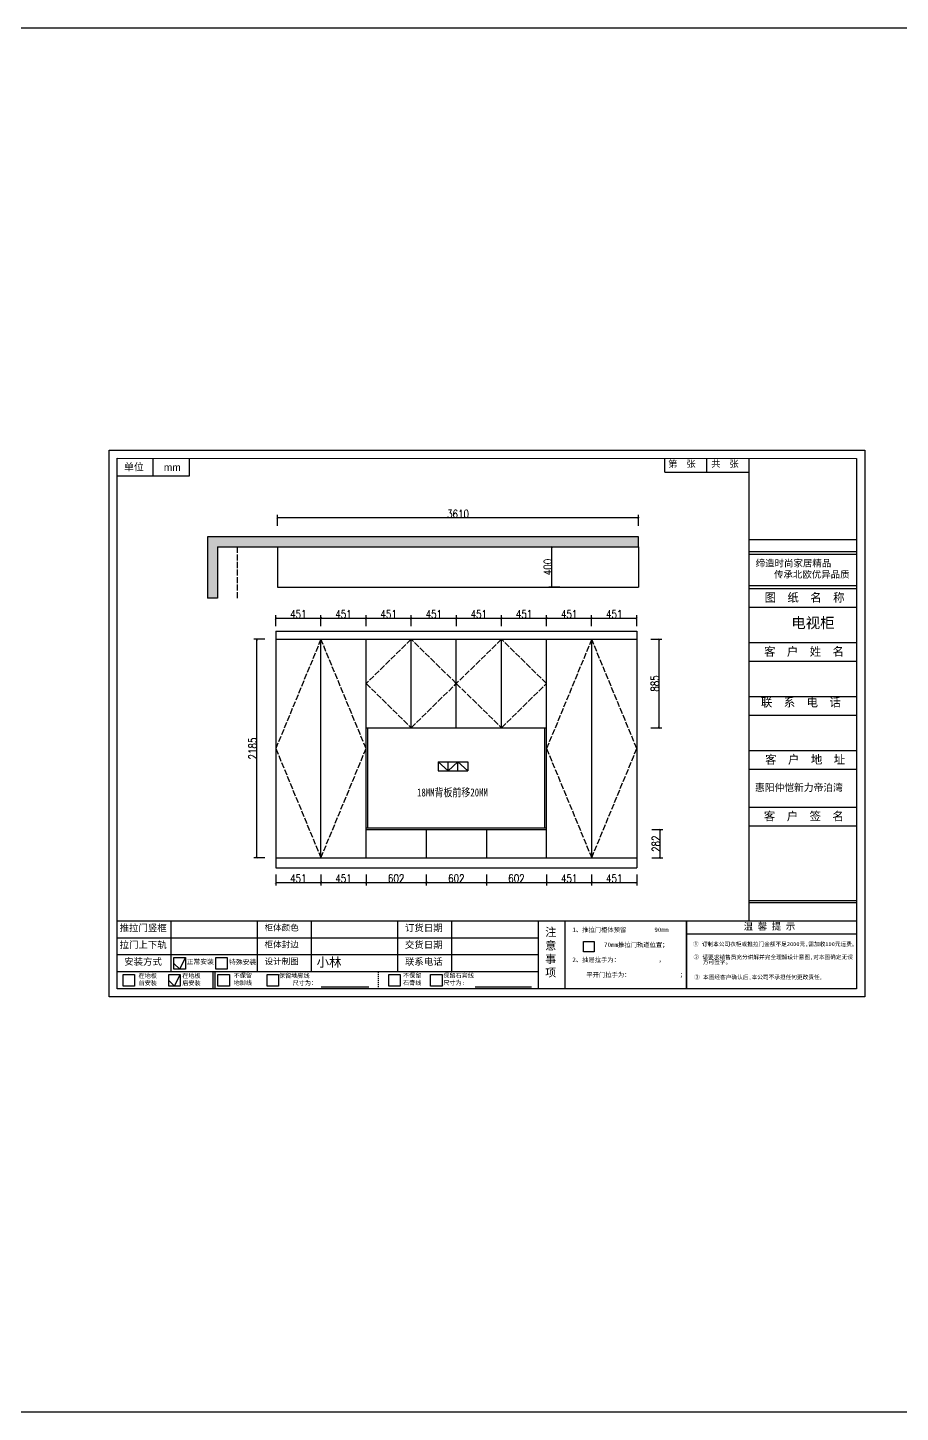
# Model space of a CAD drawing. Header units: millimetres. Extents: x 3255186 to 3429179, y -984851 to -941485.
# Drawn here: x 3266014 to 3274741, y -955326 to -941485 of the extents above; entities that cross this region are included whole.
import ezdxf

# ---------------------------------------------------------------- set-up
doc = ezdxf.new("R2010")
doc.units = ezdxf.units.MM
doc.header["$PDMODE"] = 35
doc.linetypes.add('ACAD_ISO02W100', pattern=[15, 12, -3])
doc.linetypes.add('ACAD_ISO03W100', pattern=[30, 12, -18])
doc.layers.add('块', color=7, linetype='Continuous', lineweight=30)
doc.styles.add('DIM_FONT', font='SIMPLEX.shx', dxfattribs={"width": 0.8})
doc.styles.add('ROMANS', font='romans')
doc.styles.get("Standard").update_dxf_attribs({"font": 'acaderef.shx', "bigfont": 'bigfont.shx'})
doc.styles.add('新宋体', font='', dxfattribs={"height": 80})
doc.styles.add('标注用字体', font='', dxfattribs={"height": 70})
doc.styles.get('新宋体').set_extended_font_data('NSimSun')
doc.styles.get('标注用字体').set_extended_font_data('FangSong_GB2312')
doc.dimstyles.new('ISO-25', dxfattribs={"dimtxt": 80, "dimasz": 20, "dimexe": 30, "dimexo": 80, "dimtad": 1, "dimdec": 0, "dimtxsty": 'DIM_FONT', "dimblk": 'ARCHTICK', "dimcen": 2.5, "dimadec": 0, "dimazin": 0, "dimtfac": 1, "dimtdec": 0, "dimtmove": 1, "dimatfit": 3, "dimfxl": 80, "dimfxlon": 1, "dimarcsym": 0})

# ---------------------------------------------------------------- blocks, each defined once
blk = doc.blocks.new('_ArchTick')
at = {"color": 0, "linetype": 'ByBlock', "const_width": 0.15}
blk.add_lwpolyline([(-0.5, -0.5), (0.5, 0.5)], dxfattribs=at)
blk = doc.blocks.new('*D310')
at = {"color": 0, "lineweight": -2, "ltscale": 5}
for p, q in [((3268513, -946465), (3268513, -946355)), ((3272123, -946385), (3268513, -946385)), ((3272123, -946465), (3272123, -946355))]:
    blk.add_line(p, q, dxfattribs=at)
at = {"layer": 'Defpoints', "color": 0, "ltscale": 5}
for p in [(3268513, -946385), (3268513, -947076), (3272123, -947076)]:
    blk.add_point(p, dxfattribs=at)
at = {"color": 0, "lineweight": -2, "ltscale": 5, "xscale": 20, "yscale": 20, "zscale": 20, "rotation": 180}
blk.add_blockref('_ArchTick', (3268513, -946385), dxfattribs=at)
at = {"color": 0, "lineweight": -2, "ltscale": 5, "xscale": 20, "yscale": 20, "zscale": 20}
blk.add_blockref('_ArchTick', (3272123, -946385), dxfattribs=at)
at = {"color": 0, "ltscale": 5, "insert": (3270318, -946345), "char_height": 80, "attachment_point": 5, "style": 'DIM_FONT'}
blk.add_mtext('3610', dxfattribs=at)
blk = doc.blocks.new('*D311')
at = {"color": 0, "lineweight": -2, "ltscale": 5}
for p, q in [((3271337, -946676), (3271227, -946676)), ((3271257, -947076), (3271257, -946676)), ((3271337, -947076), (3271227, -947076))]:
    blk.add_line(p, q, dxfattribs=at)
at = {"layer": 'Defpoints', "color": 0, "ltscale": 5}
for p in [(3271257, -946676), (3272123, -946676), (3272123, -947076)]:
    blk.add_point(p, dxfattribs=at)
at = {"color": 0, "lineweight": -2, "ltscale": 5, "xscale": 20, "yscale": 20, "zscale": 20}
for p, rotation in [((3271257, -946676), 90), ((3271257, -947076), 270)]:
    blk.add_blockref('_ArchTick', p, dxfattribs=dict(at, rotation=rotation))
at = {"color": 0, "ltscale": 5, "insert": (3271216, -946876), "char_height": 80, "attachment_point": 5, "rotation": 90, "style": 'DIM_FONT'}
blk.add_mtext('400', dxfattribs=at)
blk = doc.blocks.new('*D312')
at = {"color": 0, "lineweight": -2, "ltscale": 5}
for p, q in [((3268385, -947598), (3268275, -947598)), ((3268305, -949783), (3268305, -947598)), ((3268385, -949783), (3268275, -949783))]:
    blk.add_line(p, q, dxfattribs=at)
at = {"layer": 'Defpoints', "color": 0, "ltscale": 5}
for p in [(3268305, -947598), (3268947, -947598), (3268947, -949783)]:
    blk.add_point(p, dxfattribs=at)
at = {"color": 0, "lineweight": -2, "ltscale": 5, "xscale": 20, "yscale": 20, "zscale": 20}
for p, rotation in [((3268305, -947598), 90), ((3268305, -949783), 270)]:
    blk.add_blockref('_ArchTick', p, dxfattribs=dict(at, rotation=rotation))
at = {"color": 0, "ltscale": 5, "insert": (3268264, -948690), "char_height": 80, "attachment_point": 5, "rotation": 90, "style": 'DIM_FONT'}
blk.add_mtext('2185', dxfattribs=at)
blk = doc.blocks.new('*D313')
at = {"color": 0, "lineweight": -2, "ltscale": 5}
for p, q in [((3268496, -949950), (3268496, -950060)), ((3268496, -950030), (3268947, -950030)), ((3268947, -949950), (3268947, -950060))]:
    blk.add_line(p, q, dxfattribs=at)
at = {"layer": 'Defpoints', "color": 0, "ltscale": 5}
for p in [(3268496, -949783), (3268947, -949783), (3268947, -950030)]:
    blk.add_point(p, dxfattribs=at)
at = {"color": 0, "lineweight": -2, "ltscale": 5, "xscale": 20, "yscale": 20, "zscale": 20, "rotation": 180}
blk.add_blockref('_ArchTick', (3268496, -950030), dxfattribs=at)
at = {"color": 0, "lineweight": -2, "ltscale": 5, "xscale": 20, "yscale": 20, "zscale": 20}
blk.add_blockref('_ArchTick', (3268947, -950030), dxfattribs=at)
at = {"color": 0, "ltscale": 5, "insert": (3268721, -949989), "char_height": 80, "attachment_point": 5, "style": 'DIM_FONT'}
blk.add_mtext('451', dxfattribs=at)
blk = doc.blocks.new('*D314')
at = {"color": 0, "lineweight": -2, "ltscale": 5}
for p, q in [((3268947, -949950), (3268947, -950060)), ((3268947, -950030), (3269398, -950030)), ((3269398, -949950), (3269398, -950060))]:
    blk.add_line(p, q, dxfattribs=at)
at = {"layer": 'Defpoints', "color": 0, "ltscale": 5}
for p in [(3268947, -949783), (3269398, -949783), (3269398, -950030)]:
    blk.add_point(p, dxfattribs=at)
at = {"color": 0, "lineweight": -2, "ltscale": 5, "xscale": 20, "yscale": 20, "zscale": 20, "rotation": 180}
blk.add_blockref('_ArchTick', (3268947, -950030), dxfattribs=at)
at = {"color": 0, "lineweight": -2, "ltscale": 5, "xscale": 20, "yscale": 20, "zscale": 20}
blk.add_blockref('_ArchTick', (3269398, -950030), dxfattribs=at)
at = {"color": 0, "ltscale": 5, "insert": (3269173, -949989), "char_height": 80, "attachment_point": 5, "style": 'DIM_FONT'}
blk.add_mtext('451', dxfattribs=at)
blk = doc.blocks.new('*D315')
at = {"color": 0, "lineweight": -2, "ltscale": 5}
for p, q in [((3269398, -949950), (3269398, -950060)), ((3269398, -950030), (3270000, -950030)), ((3270000, -949950), (3270000, -950060))]:
    blk.add_line(p, q, dxfattribs=at)
at = {"layer": 'Defpoints', "color": 0, "ltscale": 5}
for p in [(3269398, -949783), (3270000, -949783), (3270000, -950030)]:
    blk.add_point(p, dxfattribs=at)
at = {"color": 0, "lineweight": -2, "ltscale": 5, "xscale": 20, "yscale": 20, "zscale": 20, "rotation": 180}
blk.add_blockref('_ArchTick', (3269398, -950030), dxfattribs=at)
at = {"color": 0, "lineweight": -2, "ltscale": 5, "xscale": 20, "yscale": 20, "zscale": 20}
blk.add_blockref('_ArchTick', (3270000, -950030), dxfattribs=at)
at = {"color": 0, "ltscale": 5, "insert": (3269699, -949989), "char_height": 80, "attachment_point": 5, "style": 'DIM_FONT'}
blk.add_mtext('602', dxfattribs=at)
blk = doc.blocks.new('*D316')
at = {"color": 0, "lineweight": -2, "ltscale": 5}
for p, q in [((3270000, -949950), (3270000, -950060)), ((3270000, -950030), (3270602, -950030)), ((3270602, -949950), (3270602, -950060))]:
    blk.add_line(p, q, dxfattribs=at)
at = {"layer": 'Defpoints', "color": 0, "ltscale": 5}
for p in [(3270000, -949783), (3270602, -949783), (3270602, -950030)]:
    blk.add_point(p, dxfattribs=at)
at = {"color": 0, "lineweight": -2, "ltscale": 5, "xscale": 20, "yscale": 20, "zscale": 20, "rotation": 180}
blk.add_blockref('_ArchTick', (3270000, -950030), dxfattribs=at)
at = {"color": 0, "lineweight": -2, "ltscale": 5, "xscale": 20, "yscale": 20, "zscale": 20}
blk.add_blockref('_ArchTick', (3270602, -950030), dxfattribs=at)
at = {"color": 0, "ltscale": 5, "insert": (3270301, -949989), "char_height": 80, "attachment_point": 5, "style": 'DIM_FONT'}
blk.add_mtext('602', dxfattribs=at)
blk = doc.blocks.new('*D317')
at = {"color": 0, "lineweight": -2, "ltscale": 5}
for p, q in [((3270602, -949950), (3270602, -950060)), ((3270602, -950030), (3271203, -950030)), ((3271203, -949950), (3271203, -950060))]:
    blk.add_line(p, q, dxfattribs=at)
at = {"layer": 'Defpoints', "color": 0, "ltscale": 5}
for p in [(3270602, -949783), (3271203, -949783), (3271203, -950030)]:
    blk.add_point(p, dxfattribs=at)
at = {"color": 0, "lineweight": -2, "ltscale": 5, "xscale": 20, "yscale": 20, "zscale": 20, "rotation": 180}
blk.add_blockref('_ArchTick', (3270602, -950030), dxfattribs=at)
at = {"color": 0, "lineweight": -2, "ltscale": 5, "xscale": 20, "yscale": 20, "zscale": 20}
blk.add_blockref('_ArchTick', (3271203, -950030), dxfattribs=at)
at = {"color": 0, "ltscale": 5, "insert": (3270902, -949989), "char_height": 80, "attachment_point": 5, "style": 'DIM_FONT'}
blk.add_mtext('602', dxfattribs=at)
blk = doc.blocks.new('*D318')
at = {"color": 0, "lineweight": -2, "ltscale": 5}
for p, q in [((3271203, -949950), (3271203, -950060)), ((3271203, -950030), (3271654, -950030)), ((3271654, -949950), (3271654, -950060))]:
    blk.add_line(p, q, dxfattribs=at)
at = {"layer": 'Defpoints', "color": 0, "ltscale": 5}
for p in [(3271203, -949783), (3271654, -949783), (3271654, -950030)]:
    blk.add_point(p, dxfattribs=at)
at = {"color": 0, "lineweight": -2, "ltscale": 5, "xscale": 20, "yscale": 20, "zscale": 20, "rotation": 180}
blk.add_blockref('_ArchTick', (3271203, -950030), dxfattribs=at)
at = {"color": 0, "lineweight": -2, "ltscale": 5, "xscale": 20, "yscale": 20, "zscale": 20}
blk.add_blockref('_ArchTick', (3271654, -950030), dxfattribs=at)
at = {"color": 0, "ltscale": 5, "insert": (3271429, -949989), "char_height": 80, "attachment_point": 5, "style": 'DIM_FONT'}
blk.add_mtext('451', dxfattribs=at)
blk = doc.blocks.new('*D319')
at = {"color": 0, "lineweight": -2, "ltscale": 5}
for p, q in [((3271654, -949950), (3271654, -950060)), ((3271654, -950030), (3272106, -950030)), ((3272106, -949950), (3272106, -950060))]:
    blk.add_line(p, q, dxfattribs=at)
at = {"layer": 'Defpoints', "color": 0, "ltscale": 5}
for p in [(3271654, -949783), (3272106, -949783), (3272106, -950030)]:
    blk.add_point(p, dxfattribs=at)
at = {"color": 0, "lineweight": -2, "ltscale": 5, "xscale": 20, "yscale": 20, "zscale": 20, "rotation": 180}
blk.add_blockref('_ArchTick', (3271654, -950030), dxfattribs=at)
at = {"color": 0, "lineweight": -2, "ltscale": 5, "xscale": 20, "yscale": 20, "zscale": 20}
blk.add_blockref('_ArchTick', (3272106, -950030), dxfattribs=at)
at = {"color": 0, "ltscale": 5, "insert": (3271880, -949989), "char_height": 80, "attachment_point": 5, "style": 'DIM_FONT'}
blk.add_mtext('451', dxfattribs=at)
blk = doc.blocks.new('*D320')
at = {"color": 0, "lineweight": -2, "ltscale": 5}
for p, q in [((3268496, -947468), (3268496, -947358)), ((3268496, -947388), (3268947, -947388)), ((3268947, -947468), (3268947, -947358))]:
    blk.add_line(p, q, dxfattribs=at)
at = {"layer": 'Defpoints', "color": 0, "ltscale": 5}
for p in [(3268947, -947388), (3268496, -947598), (3268947, -947598)]:
    blk.add_point(p, dxfattribs=at)
at = {"color": 0, "lineweight": -2, "ltscale": 5, "xscale": 20, "yscale": 20, "zscale": 20, "rotation": 180}
blk.add_blockref('_ArchTick', (3268496, -947388), dxfattribs=at)
at = {"color": 0, "lineweight": -2, "ltscale": 5, "xscale": 20, "yscale": 20, "zscale": 20}
blk.add_blockref('_ArchTick', (3268947, -947388), dxfattribs=at)
at = {"color": 0, "ltscale": 5, "insert": (3268721, -947347), "char_height": 80, "attachment_point": 5, "style": 'DIM_FONT'}
blk.add_mtext('451', dxfattribs=at)
blk = doc.blocks.new('*D321')
at = {"color": 0, "lineweight": -2, "ltscale": 5}
for p, q in [((3268947, -947468), (3268947, -947358)), ((3268947, -947388), (3269398, -947388)), ((3269398, -947468), (3269398, -947358))]:
    blk.add_line(p, q, dxfattribs=at)
at = {"layer": 'Defpoints', "color": 0, "ltscale": 5}
for p in [(3269398, -947388), (3268947, -947598), (3269398, -947598)]:
    blk.add_point(p, dxfattribs=at)
at = {"color": 0, "lineweight": -2, "ltscale": 5, "xscale": 20, "yscale": 20, "zscale": 20, "rotation": 180}
blk.add_blockref('_ArchTick', (3268947, -947388), dxfattribs=at)
at = {"color": 0, "lineweight": -2, "ltscale": 5, "xscale": 20, "yscale": 20, "zscale": 20}
blk.add_blockref('_ArchTick', (3269398, -947388), dxfattribs=at)
at = {"color": 0, "ltscale": 5, "insert": (3269173, -947347), "char_height": 80, "attachment_point": 5, "style": 'DIM_FONT'}
blk.add_mtext('451', dxfattribs=at)
blk = doc.blocks.new('*D322')
at = {"color": 0, "lineweight": -2, "ltscale": 5}
for p, q in [((3269398, -947468), (3269398, -947358)), ((3269398, -947388), (3269849, -947388)), ((3269849, -947468), (3269849, -947358))]:
    blk.add_line(p, q, dxfattribs=at)
at = {"layer": 'Defpoints', "color": 0, "ltscale": 5}
for p in [(3269849, -947388), (3269398, -947598), (3269849, -947598)]:
    blk.add_point(p, dxfattribs=at)
at = {"color": 0, "lineweight": -2, "ltscale": 5, "xscale": 20, "yscale": 20, "zscale": 20, "rotation": 180}
blk.add_blockref('_ArchTick', (3269398, -947388), dxfattribs=at)
at = {"color": 0, "lineweight": -2, "ltscale": 5, "xscale": 20, "yscale": 20, "zscale": 20}
blk.add_blockref('_ArchTick', (3269849, -947388), dxfattribs=at)
at = {"color": 0, "ltscale": 5, "insert": (3269624, -947347), "char_height": 80, "attachment_point": 5, "style": 'DIM_FONT'}
blk.add_mtext('451', dxfattribs=at)
blk = doc.blocks.new('*D323')
at = {"color": 0, "lineweight": -2, "ltscale": 5}
for p, q in [((3269849, -947468), (3269849, -947358)), ((3269849, -947388), (3270301, -947388)), ((3270301, -947468), (3270301, -947358))]:
    blk.add_line(p, q, dxfattribs=at)
at = {"layer": 'Defpoints', "color": 0, "ltscale": 5}
for p in [(3270301, -947388), (3269849, -947598), (3270301, -947598)]:
    blk.add_point(p, dxfattribs=at)
at = {"color": 0, "lineweight": -2, "ltscale": 5, "xscale": 20, "yscale": 20, "zscale": 20, "rotation": 180}
blk.add_blockref('_ArchTick', (3269849, -947388), dxfattribs=at)
at = {"color": 0, "lineweight": -2, "ltscale": 5, "xscale": 20, "yscale": 20, "zscale": 20}
blk.add_blockref('_ArchTick', (3270301, -947388), dxfattribs=at)
at = {"color": 0, "ltscale": 5, "insert": (3270075, -947347), "char_height": 80, "attachment_point": 5, "style": 'DIM_FONT'}
blk.add_mtext('451', dxfattribs=at)
blk = doc.blocks.new('*D324')
at = {"color": 0, "lineweight": -2, "ltscale": 5}
for p, q in [((3270301, -947468), (3270301, -947358)), ((3270301, -947388), (3270752, -947388)), ((3270752, -947468), (3270752, -947358))]:
    blk.add_line(p, q, dxfattribs=at)
at = {"layer": 'Defpoints', "color": 0, "ltscale": 5}
for p in [(3270752, -947388), (3270301, -947598), (3270752, -947598)]:
    blk.add_point(p, dxfattribs=at)
at = {"color": 0, "lineweight": -2, "ltscale": 5, "xscale": 20, "yscale": 20, "zscale": 20, "rotation": 180}
blk.add_blockref('_ArchTick', (3270301, -947388), dxfattribs=at)
at = {"color": 0, "lineweight": -2, "ltscale": 5, "xscale": 20, "yscale": 20, "zscale": 20}
blk.add_blockref('_ArchTick', (3270752, -947388), dxfattribs=at)
at = {"color": 0, "ltscale": 5, "insert": (3270526, -947347), "char_height": 80, "attachment_point": 5, "style": 'DIM_FONT'}
blk.add_mtext('451', dxfattribs=at)
blk = doc.blocks.new('*D325')
at = {"color": 0, "lineweight": -2, "ltscale": 5}
for p, q in [((3270752, -947468), (3270752, -947358)), ((3270752, -947388), (3271203, -947388)), ((3271203, -947468), (3271203, -947358))]:
    blk.add_line(p, q, dxfattribs=at)
at = {"layer": 'Defpoints', "color": 0, "ltscale": 5}
for p in [(3271203, -947388), (3270752, -947598), (3271203, -947598)]:
    blk.add_point(p, dxfattribs=at)
at = {"color": 0, "lineweight": -2, "ltscale": 5, "xscale": 20, "yscale": 20, "zscale": 20, "rotation": 180}
blk.add_blockref('_ArchTick', (3270752, -947388), dxfattribs=at)
at = {"color": 0, "lineweight": -2, "ltscale": 5, "xscale": 20, "yscale": 20, "zscale": 20}
blk.add_blockref('_ArchTick', (3271203, -947388), dxfattribs=at)
at = {"color": 0, "ltscale": 5, "insert": (3270978, -947347), "char_height": 80, "attachment_point": 5, "style": 'DIM_FONT'}
blk.add_mtext('451', dxfattribs=at)
blk = doc.blocks.new('*D326')
at = {"color": 0, "lineweight": -2, "ltscale": 5}
for p, q in [((3271203, -947468), (3271203, -947358)), ((3271203, -947388), (3271654, -947388)), ((3271654, -947468), (3271654, -947358))]:
    blk.add_line(p, q, dxfattribs=at)
at = {"layer": 'Defpoints', "color": 0, "ltscale": 5}
for p in [(3271654, -947388), (3271203, -947598), (3271654, -947598)]:
    blk.add_point(p, dxfattribs=at)
at = {"color": 0, "lineweight": -2, "ltscale": 5, "xscale": 20, "yscale": 20, "zscale": 20, "rotation": 180}
blk.add_blockref('_ArchTick', (3271203, -947388), dxfattribs=at)
at = {"color": 0, "lineweight": -2, "ltscale": 5, "xscale": 20, "yscale": 20, "zscale": 20}
blk.add_blockref('_ArchTick', (3271654, -947388), dxfattribs=at)
at = {"color": 0, "ltscale": 5, "insert": (3271429, -947347), "char_height": 80, "attachment_point": 5, "style": 'DIM_FONT'}
blk.add_mtext('451', dxfattribs=at)
blk = doc.blocks.new('*D327')
at = {"color": 0, "lineweight": -2, "ltscale": 5}
for p, q in [((3271654, -947468), (3271654, -947358)), ((3271654, -947388), (3272106, -947388)), ((3272106, -947468), (3272106, -947358))]:
    blk.add_line(p, q, dxfattribs=at)
at = {"layer": 'Defpoints', "color": 0, "ltscale": 5}
for p in [(3272106, -947388), (3271654, -947598), (3272106, -947598)]:
    blk.add_point(p, dxfattribs=at)
at = {"color": 0, "lineweight": -2, "ltscale": 5, "xscale": 20, "yscale": 20, "zscale": 20, "rotation": 180}
blk.add_blockref('_ArchTick', (3271654, -947388), dxfattribs=at)
at = {"color": 0, "lineweight": -2, "ltscale": 5, "xscale": 20, "yscale": 20, "zscale": 20}
blk.add_blockref('_ArchTick', (3272106, -947388), dxfattribs=at)
at = {"color": 0, "ltscale": 5, "insert": (3271880, -947347), "char_height": 80, "attachment_point": 5, "style": 'DIM_FONT'}
blk.add_mtext('451', dxfattribs=at)
blk = doc.blocks.new('*D328')
at = {"color": 0, "lineweight": -2, "ltscale": 5}
for p, q in [((3272247, -947598), (3272357, -947598)), ((3272327, -947598), (3272327, -948483)), ((3272247, -948483), (3272357, -948483))]:
    blk.add_line(p, q, dxfattribs=at)
at = {"layer": 'Defpoints', "color": 0, "ltscale": 5}
for p in [(3270752, -947598), (3270752, -948483), (3272327, -948483)]:
    blk.add_point(p, dxfattribs=at)
at = {"color": 0, "lineweight": -2, "ltscale": 5, "xscale": 20, "yscale": 20, "zscale": 20}
for p, rotation in [((3272327, -947598), 90), ((3272327, -948483), 270)]:
    blk.add_blockref('_ArchTick', p, dxfattribs=dict(at, rotation=rotation))
at = {"color": 0, "ltscale": 5, "insert": (3272287, -948040), "char_height": 80, "attachment_point": 5, "rotation": 90, "style": 'DIM_FONT'}
blk.add_mtext('885', dxfattribs=at)
blk = doc.blocks.new('*D329')
at = {"color": 0, "lineweight": -2, "ltscale": 5}
for p, q in [((3272257, -949501), (3272367, -949501)), ((3272337, -949501), (3272337, -949783)), ((3272257, -949783), (3272367, -949783))]:
    blk.add_line(p, q, dxfattribs=at)
at = {"layer": 'Defpoints', "color": 0, "ltscale": 5}
for p in [(3270602, -949501), (3270602, -949783), (3272337, -949783)]:
    blk.add_point(p, dxfattribs=at)
at = {"color": 0, "lineweight": -2, "ltscale": 5, "xscale": 20, "yscale": 20, "zscale": 20}
for p, rotation in [((3272337, -949501), 90), ((3272337, -949783), 270)]:
    blk.add_blockref('_ArchTick', p, dxfattribs=dict(at, rotation=rotation))
at = {"color": 0, "ltscale": 5, "insert": (3272297, -949642), "char_height": 80, "attachment_point": 5, "rotation": 90, "style": 'DIM_FONT'}
blk.add_mtext('282', dxfattribs=at)
blk = doc.blocks.new('M')
for p, q in [((7224, 24106), (7224, 32333)), ((7224, 32333), (18599, 32332)), ((18599, 32332), (18599, 24106)), ((7346, 24228), (7345, 32211)), ((7345, 32211), (18477, 32210)), ((7886, 31941), (7886, 32211)), ((8426, 32211), (8426, 31941)), ((15589, 32004), (15589, 32211)), ((16220, 32004), (16220, 32211)), ((16852, 32210), (16852, 25243)), ((18477, 32210), (18477, 24228)), ((8426, 31941), (7345, 31941)), ((15589, 32004), (16852, 32004)), ((16852, 30991), (18477, 30991)), ((16852, 30810), (18477, 30810)), ((16852, 30770), (18477, 30770)), ((16852, 30294), (18477, 30294)), ((16852, 30253), (18477, 30253)), ((16852, 29969), (18477, 29969)), ((16852, 29440), (18477, 29440)), ((16852, 29156), (18477, 29156)), ((16852, 28628), (18477, 28628)), ((16852, 28343), (18477, 28343)), ((16852, 27815), (18477, 27815)), ((16852, 27531), (18477, 27531)), ((16852, 26962), (18477, 26962)), ((16852, 26677), (18477, 26677)), ((16852, 25557), (18477, 25557)), ((16852, 25527), (18477, 25527)), ((18477, 25243), (7346, 25243)), ((8159, 24482), (8159, 25243)), ((9459, 24482), (9459, 25243)), ((10272, 24482), (10272, 25243)), ((11572, 24482), (11572, 25243)), ((12385, 24482), (12385, 25243)), ((13685, 24228), (13685, 25243)), ((14091, 24228), (14091, 25243)), ((15913, 25243), (15913, 24232)), ((15916, 25243), (15916, 24232)), ((18477, 25050), (15913, 25050)), ((13685, 24989), (7346, 24989)), ((13685, 24736), (7346, 24736)), ((13685, 24482), (7346, 24482)), ((8792, 24228), (8792, 24482)), ((8819, 24228), (8819, 24482)), ((18477, 24228), (7346, 24228)), ((10414, 24254), (11133, 24254)), ((12734, 24254), (13581, 24254)), ((18599, 24106), (7224, 24106))]:
    blk.add_line(p, q)
at = {"color": 0, "ltscale": 5}
for p, q in [((8199, 24608), (8286, 24520)), ((8286, 24520), (8372, 24696)), ((8207, 24266), (8294, 24442)), ((8121, 24354), (8207, 24266))]:
    blk.add_line(p, q, dxfattribs=at)
at = {"linetype": 'ACAD_ISO03W100'}
blk.add_line((11279, 24228), (11279, 24482), dxfattribs=at)
at = {"lineweight": 25}
for points in [[(7434, 24442), (7607, 24442), (7607, 24266), (7434, 24266)], [(8120, 24442), (8293, 24442), (8293, 24266), (8120, 24266)], [(8861, 24442), (9034, 24442), (9034, 24266), (8861, 24266)], [(9601, 24442), (9774, 24442), (9774, 24266), (9601, 24266)], [(11433, 24442), (11606, 24442), (11606, 24266), (11433, 24266)], [(12062, 24442), (12235, 24442), (12235, 24266), (12062, 24266)]]:
    blk.add_lwpolyline(points, close=True, dxfattribs=at)
at = {"layer": '块'}
blk.add_lwpolyline([(14364, 24939), (14524, 24939), (14524, 24783), (14364, 24783)], close=True, dxfattribs=at)
at = {"layer": '块', "lineweight": 25}
for points in [[(8199, 24696), (8372, 24696), (8372, 24520), (8199, 24520)], [(8828, 24696), (9001, 24696), (9001, 24520), (8828, 24520)]]:
    blk.add_lwpolyline(points, close=True, dxfattribs=at)
at = {"char_height": 109.1, "attachment_point": 5}
for s, insert in [('{\\fSimSun|b0|i0|c134|p54;单位}', (7596, 32074)), ('{\\fArial|b0|i0|c0|p32;mm}', (8174, 32074))]:
    blk.add_mtext(s, dxfattribs=dict(at, insert=insert))
at = {"attachment_point": 1}
for s, insert, char_height, width in [('{\\fSimSun|b0|i0|c134|p54;第  张}', (15641, 32177), 99.06, 2286.9), ('{\\fSimSun|b0|i0|c134|p54;共  张}', (16289, 32178), 99.06, 2286.9), ('{\\fSimSun|b0|i0|c134|p2;缔造时尚家居精品\\P    传承北欧优异品质}', (16957, 30683), 101.58, 1676.49), ('{\\fSimSun|b0|i0|c134|p54;温 馨 提 示}', (16777, 25217), 101.58, 2345.16), ('{\\fSimSun|b0|i0|c134|p54;推拉门竖框}', (7380, 25194), 101.58, 748), ('{\\fSimSun|b0|i0|c134|p54;订货日期}', (11676, 25194), 101.58, 567.91), ('{\\fSimHei|b0|i0|c134|p2;注意事项}', (13789, 25141), 121.9, 119.08), ('{\\fSimSun|b0|i0|c134|p54;拉门上下轨}', (7380, 24940), 101.58, 748), ('{\\fSimSun|b0|i0|c134|p54;交货日期}', (11676, 24940), 101.58, 567.91), ('{\\fSimSun|b0|i0|c134|p54;安装方式}', (7450, 24686), 101.58, 567.91), ('{\\fSimSun|b0|i0|c134|p54;正常安装}', (8390, 24672), 73.14, 538.56), ('{\\fSimSun|b0|i0|c134|p54;特殊安装}', (9029, 24665), 73.14, 538.56), ('{\\fSimSun|b0|i0|c134|p54;联系电话}', (11676, 24686), 101.58, 567.91), ('{\\fSimSun|b0|i0|c134|p54;在地板\\P前安装}', (7666, 24456), 65.83, 645.46), ('{\\fSimSun|b0|i0|c134|p54;在地板\\P后安装}', (8324, 24456), 65.83, 645.46), ('{\\fSimSun|b0|i0|c134|p54;不保留\\P地脚线}', (9098, 24460), 65.83, 645.46), ('{\\fSimSun|b0|i0|c134|p54;保留地脚线\\P    尺寸为：}', (9780, 24458), 65.83, 801.54), ('{\\fSimSun|b0|i0|c134|p54;不保留\\P\\fSimSun|b0|i0|c134|p2;石膏线}', (11648, 24460), 65.83, 645.46), ('{\\fSimSun|b0|i0|c134|p54;保留\\fSimSun|b0|i0|c134|p2;石膏线\\P尺寸为:}', (12254, 24460), 65.83, 645.46)]:
    blk.add_mtext(s, dxfattribs=dict(at, insert=insert, char_height=char_height, width=width))
for s, insert, char_height, width, style in [('图  纸  名  称', (17091, 30178), 126.2, 1414.86, '新宋体'), ('客  户  姓  名', (17083, 29365), 126.2, 1414.86, '新宋体'), ('联  系  电  话', (17036, 28600), 126.2, 1756.25, '新宋体'), ('客  户  地  址', (17100, 27740), 126.2, 1414.86, '新宋体'), ('客  户  签  名', (17081, 26887), 126.2, 1414.86, '新宋体'), ('柜体颜色  ', (9563, 25194), 92.1, 1815.91, '新宋体'), ('{\\fSimSun|b0|i0|c134|p2;1、推拉门柜体预留        90mm           \\P       \\P         70mm推拉门轨道位置；\\P\\P2、抽屉拉手为：\\L           \\l，\\P   \\P    平开门拉手为：\\L              \\l；\\P               }', (14197, 25149), 67.72, 4207.93, '标注用字体'), ('{\\fSimSun|b0|i0|c134|p54;柜体封边}', (9563, 24940), 92.1, 1815.91, '新宋体'), ('{\\fSimSun|b0|i0|c134|p54;设计制图}', (9563, 24686), 92.1, 1815.91, '新宋体')]:
    blk.add_mtext(s, dxfattribs=dict(at, insert=insert, char_height=char_height, width=width, style=style))
at = {"char_height": 101.55, "attachment_point": 1, "style": 'ROMANS'}
for s, insert in [('{\\fSimSun|b0|i0|c134|p2;\\H0.8x;     \\H0.75x;    ① 订制本公司衣柜或推拉门金额不足2000元,需加收100元运费。\\P        }', (15519, 24930)), ('{\\fSimSun|b0|i0|c134|p2;\\P\\H0.6x;        \u3000 ② 请要求销售员充分讲解并完全理解设计意图,对本图确定无误}', (15508, 24904)), ('{\\fSimSun|b0|i0|c134|p2;\\P\\H0.6x;\\P           方可签字。}', (15638, 24931)), ('{\\fSimSun|b0|i0|c134|p2;\\P\\H0.6x;           ③ 本图经客户确认后,本公司不承担任何更改责任。}', (15508, 24602))]:
    blk.add_mtext(s, dxfattribs=dict(at, insert=insert))

msp = doc.modelspace()

# ---------------------------------------------------------------- hatches: boundary and pattern name
at = {"ltscale": 5}
h = msp.add_hatch(dxfattribs=at)
h.set_pattern_fill('AR-CONC', color=252, style=0)
h.set_pattern_definition([(50, (18903.16, -34736.06), (182.184669, -15.9390855), [19.05, -209.55]), (355, (18903.16, -34736.06), (-35.242826, 191.056643), [15.24, -167.64]), (100.451, (18918.34, -34737.39), (146.942502, 175.116688), [16.19, -178.09]), (46.1842, (18903.16, -34685.26), (271.079041, -42.042328), [28.575, -314.325]), (96.6356, (18925.75, -34688.76), (237.404234, 247.425556), [24.285, -267.135]), (351.184, (18903.16, -34685.26), (237.404606, 247.425118), [22.86, -251.46]), (21, (18928.56, -34697.96), (151.61488, -102.2655185), [19.05, -209.55]), (326, (18928.56, -34697.96), (61.802028, 184.187966), [15.24, -167.64]), (71.4514, (18941.2, -34706.48), (213.416491, 81.922858), [16.19, -178.09]), (37.5, (18903.16, -34736.06), (3.0886033, 84.5550389), [0, -165.608, 0, -170.18, 0, -168.275]), (7.5, (18903.16, -34736.06), (66.8196625, 100.1805748), [0, -97.028, 0, -161.798, 0, -64.135]), (327.5, (18846.52, -34736.06), (135.5905952, -5.728744), [0, -63.5, 0, -198.12, 0, -262.89]), (317.5, (18821.12, -34736.06), (148.1291814, 25.426491), [0, -82.55, 0, -131.572, 0, -186.69])])
h.paths.add_polyline_path([(3267812.7, -946575.7), (3267812.7, -947185.7), (3267912.7, -947185.7), (3267912.7, -946675.7), (3272122.7, -946675.7), (3272122.7, -946575.7)])

# ---------------------------------------------------------------- linework, layer by layer
for p, q in [((3267812.7, -946575.7), (3267812.7, -947185.7)), ((3272122.7, -946575.7), (3267812.7, -946575.7)), ((3272122.7, -946675.7), (3272122.7, -946575.7)), ((3267912.7, -946675.7), (3267912.7, -947185.7)), ((3267912.7, -946675.7), (3272122.7, -946675.7)), ((3268512.7, -946675.7), (3268512.7, -947075.7)), ((3272122.7, -946675.7), (3272122.7, -947075.7)), ((3268512.7, -947075.7), (3272122.7, -947075.7)), ((3267912.7, -947185.7), (3267812.7, -947185.7)), ((3268495.7, -947518), (3272105.7, -947518)), ((3268495.7, -947518), (3268495.7, -949883)), ((3272105.7, -947518), (3272105.7, -949883)), ((3268495.7, -947598), (3272105.7, -947598)), ((3268946.9, -949783), (3268946.9, -947598)), ((3269398.2, -949783), (3269398.2, -947598)), ((3269849.4, -948483), (3269849.4, -947598)), ((3270300.7, -948483), (3270300.7, -947598)), ((3270751.9, -948483), (3270751.9, -947598)), ((3271203.2, -949783), (3271203.2, -947598)), ((3271654.4, -949783), (3271654.4, -947598)), ((3269398.2, -948483), (3271203.2, -948483)), ((3269416.2, -949483), (3269416.2, -948483)), ((3271185.2, -949483), (3271185.2, -948483)), ((3269398.2, -949483), (3271203.2, -949483)), ((3269398.2, -949501), (3271203.2, -949501)), ((3269999.8, -949501), (3269999.8, -949783)), ((3270601.5, -949501), (3270601.5, -949783)), ((3268495.7, -949783), (3272105.7, -949783)), ((3268495.7, -949883), (3272105.7, -949883))]:
    msp.add_line(p, q, dxfattribs=at)
at = {"color": 252, "linetype": 'ACAD_ISO02W100', "ltscale": 5}
msp.add_line((3268107.7, -946675.7), (3268107.7, -947185.7), dxfattribs=at)
at = {"color": 1, "ltscale": 5}
for p, q in [((3270120.7, -948823), (3270415.7, -948823)), ((3270120.7, -948823), (3270120.7, -948913)), ((3270120.7, -948913), (3270415.7, -948913)), ((3270219, -948913), (3270219, -948823)), ((3270317.3, -948913), (3270317.3, -948823)), ((3270415.7, -948823), (3270415.7, -948913))]:
    msp.add_line(p, q, dxfattribs=at)
at = {"color": 6, "ltscale": 5}
msp.add_lwpolyline([(3255352.8, -941484.6), (3429179.2, -941484.6), (3429179.2, -955325.7), (3255352.8, -955325.7)], close=True, dxfattribs=at)
at = {"color": 253, "linetype": 'ACAD_ISO02W100', "ltscale": 5}
for points in [[(3268946.9, -947598), (3268495.7, -948690.5), (3268946.9, -949783), (3269398.2, -948690.5), (3268946.9, -947598)], [(3269849.4, -947598), (3269398.2, -948040.5), (3269849.4, -948483), (3270300.7, -948040.5), (3269849.4, -947598)], [(3270751.9, -947598), (3270300.7, -948040.5), (3270751.9, -948483), (3271203.2, -948040.5), (3270751.9, -947598)], [(3271654.4, -947598), (3271203.2, -948690.5), (3271654.4, -949783), (3272105.7, -948690.5), (3271654.4, -947598)]]:
    msp.add_lwpolyline(points, dxfattribs=at)
at = {"color": 1, "ltscale": 5}
msp.add_lwpolyline([(3270120.7, -948823), (3270219, -948913), (3270317.3, -948823), (3270415.7, -948913)], dxfattribs=at)

# ---------------------------------------------------------------- block references
at = {"xscale": 0.6642155519220978, "yscale": 0.6642155520385131, "zscale": 0.664215552}
msp.add_blockref('M', (3262031, -967183.9), dxfattribs=at)

# ---------------------------------------------------------------- texts
at = {"lineweight": 13, "insert": (3273650.9, -947381.4), "char_height": 105.55, "width": 2141.758, "attachment_point": 1, "style": '新宋体'}
msp.add_mtext('电视柜', dxfattribs=at)
at = {"insert": (3269908.4, -949089.1), "char_height": 80, "width": 1175.852, "attachment_point": 1, "style": 'DIM_FONT'}
msp.add_mtext('{\\fSimSun|b0|i0|c134|p2;18MM背板前移20MM}', dxfattribs=at)
at = {"attachment_point": 1}
for s, insert, char_height, width in [('{\\fSimSun|b0|i0|c134|p2;惠阳仲恺新力帝泊湾}', (3273287.5, -949044.6), 71.531, 1524.321), ('{\\fSimSun|b0|i0|c134|p2;小林}', (3268903.7, -950780.6), 91.202, 1270.267)]:
    msp.add_mtext(s, dxfattribs=dict(at, insert=insert, char_height=char_height, width=width))

# ---------------------------------------------------------------- dimensions: what is measured, and where the dimension line sits
at = {"ltscale": 5}
for base, p1, p2, picture, middle in [((3268512.7, -946385.5), (3272122.7, -947075.7), (3268512.7, -947075.7), '*D310', (3270317.7, -946344.8)), ((3268946.9, -947388), (3268495.7, -947598), (3268946.9, -947598), '*D320', (3268721.3, -947347.4)), ((3269398.2, -947388), (3268946.9, -947598), (3269398.2, -947598), '*D321', (3269172.5, -947347.4)), ((3269849.4, -947388), (3269398.2, -947598), (3269849.4, -947598), '*D322', (3269623.8, -947347.4)), ((3270300.7, -947388), (3269849.4, -947598), (3270300.7, -947598), '*D323', (3270075, -947347.4)), ((3270751.9, -947388), (3270300.7, -947598), (3270751.9, -947598), '*D324', (3270526.3, -947347.4)), ((3271203.2, -947388), (3270751.9, -947598), (3271203.2, -947598), '*D325', (3270977.5, -947347.4)), ((3271654.4, -947388), (3271203.2, -947598), (3271654.4, -947598), '*D326', (3271428.8, -947347.4)), ((3272105.7, -947388), (3271654.4, -947598), (3272105.7, -947598), '*D327', (3271880, -947347.4)), ((3268946.9, -950029.8), (3268495.7, -949783), (3268946.9, -949783), '*D313', (3268721.3, -949989.2)), ((3269398.2, -950029.8), (3268946.9, -949783), (3269398.2, -949783), '*D314', (3269172.5, -949989.2)), ((3269999.8, -950029.8), (3269398.2, -949783), (3269999.8, -949783), '*D315', (3269699, -949989.2)), ((3270601.5, -950029.8), (3269999.8, -949783), (3270601.5, -949783), '*D316', (3270300.7, -949989.2)), ((3271203.2, -950029.8), (3270601.5, -949783), (3271203.2, -949783), '*D317', (3270902.3, -949989.2)), ((3271654.4, -950029.8), (3271203.2, -949783), (3271654.4, -949783), '*D318', (3271428.8, -949989.2)), ((3272105.7, -950029.8), (3271654.4, -949783), (3272105.7, -949783), '*D319', (3271880, -949989.2))]:
    dim = msp.add_linear_dim(base=base, p1=p1, p2=p2, dimstyle='ISO-25', dxfattribs=at)
    dim.commit()
    dim.dimension.update_dxf_attribs({"geometry": picture, "text_midpoint": middle})
for base, p1, p2, picture, middle in [((3271256.7, -946675.7), (3272122.7, -947075.7), (3272122.7, -946675.7), '*D311', (3271216, -946875.7)), ((3268304.8, -947598), (3268946.9, -949783), (3268946.9, -947598), '*D312', (3268264.2, -948690.5)), ((3272327.2, -948483), (3270751.9, -947598), (3270751.9, -948483), '*D328', (3272286.6, -948040.5)), ((3272337.2, -949783), (3270601.5, -949501), (3270601.5, -949783), '*D329', (3272296.6, -949642))]:
    dim = msp.add_linear_dim(base=base, p1=p1, p2=p2, angle=90, dimstyle='ISO-25', dxfattribs=at)
    dim.commit()
    dim.dimension.update_dxf_attribs({"geometry": picture, "text_midpoint": middle})

doc.saveas('drawing.dxf')
